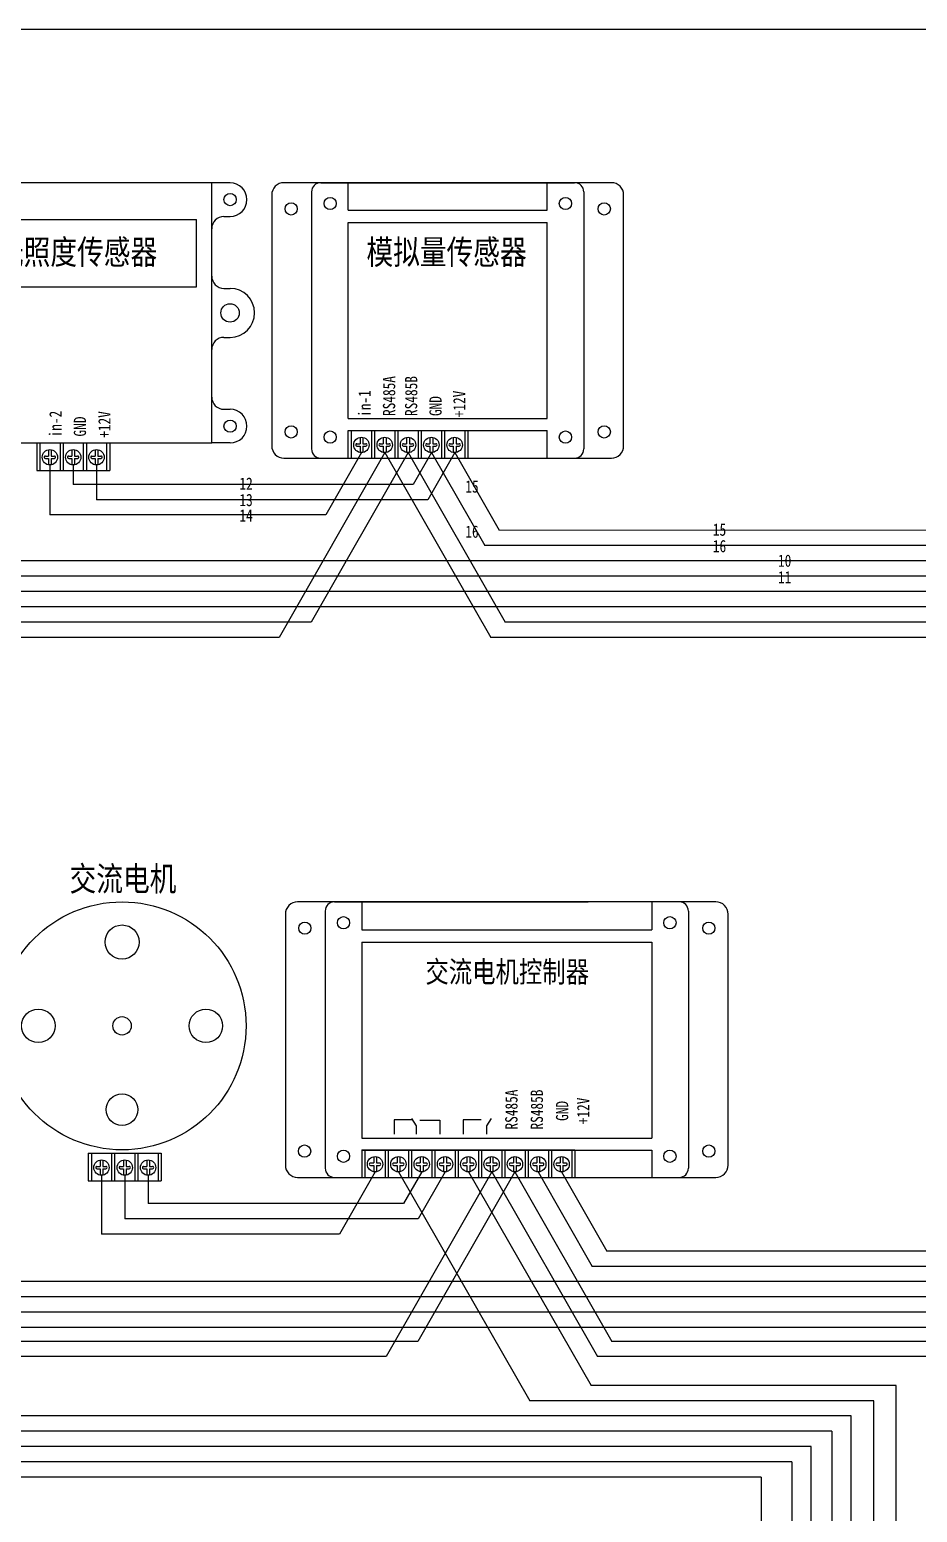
# Model space of a CAD drawing. Extents: x 1266371 to 2543862, y 307832 to 617203.
# Drawn here: x 1270801.6 to 1271091.8, y 308549.7 to 309034.1 of the extents above; entities that cross this region are included whole.
import ezdxf
from ezdxf.enums import TextEntityAlignment as Align

# ---------------------------------------------------------------- set-up
doc = ezdxf.new("R2010")
doc.units = 0
doc.header["$LTSCALE"] = 1000
doc.header["$MEASUREMENT"] = 0
doc.layers.get('0').update_dxf_attribs({"linetype": 'CONTINUOUS'})
doc.styles.add('-宋体', font='', dxfattribs={"width": 0.8})
doc.styles.get('-宋体').set_extended_font_data('SimSun')

msp = doc.modelspace()

# ---------------------------------------------------------------- linework, layer by layer
for p, q in [((1270867.16, 308984.06), (1270861.16, 308984.06)), ((1270896.77, 308984.09), (1270979.77, 308984.09)), ((1270905.77, 308975.09), (1270905.77, 308984.09)), ((1270970.77, 308975.09), (1270970.77, 308984.09)), ((1270893.77, 308981.09), (1270893.77, 308928.61)), ((1270982.77, 308981.09), (1270982.77, 308922.09)), ((1270865.16, 308973.06), (1270867.16, 308973.06)), ((1270905.77, 308975.09), (1270970.77, 308975.09)), ((1270776.16, 308972.06), (1270856.16, 308972.06)), ((1270856.16, 308950.06), (1270856.16, 308972.06)), ((1270905.77, 308907.1), (1270905.77, 308971.09)), ((1270905.77, 308971.09), (1270970.77, 308971.09)), ((1270970.77, 308907.1), (1270970.77, 308971.09)), ((1270893.77, 308956.12), (1270893.77, 308897.1)), ((1270982.77, 308955.7), (1270982.77, 308897.1)), ((1270776.16, 308950.06), (1270856.16, 308950.06)), ((1270865.16, 308949.56), (1270867.16, 308949.56)), ((1270865.16, 308933.56), (1270867.16, 308933.56)), ((1270865.16, 308910.06), (1270867.16, 308910.06)), ((1270905.77, 308907.1), (1270970.77, 308907.1)), ((1270905.77, 308894.09), (1270905.77, 308903.1)), ((1270905.77, 308903.1), (1270970.77, 308903.1)), ((1270905.77, 308894.09), (1270905.77, 308903.1)), ((1270905.77, 308903.1), (1270944.87, 308903.1)), ((1270906.77, 308903.1), (1270906.77, 308894.1)), ((1270909.62, 308900.89), (1270909.62, 308898.81)), ((1270910.52, 308900.89), (1270910.52, 308898.81)), ((1270913.39, 308903.1), (1270913.39, 308894.1)), ((1270914.39, 308903.1), (1270914.39, 308894.1)), ((1270917.24, 308900.89), (1270917.24, 308898.81)), ((1270918.14, 308900.89), (1270918.14, 308898.81)), ((1270921.01, 308903.1), (1270921.01, 308894.1)), ((1270922.01, 308903.1), (1270922.01, 308894.1)), ((1270924.86, 308900.89), (1270924.86, 308898.81)), ((1270925.76, 308900.89), (1270925.76, 308898.81)), ((1270928.63, 308903.1), (1270928.63, 308894.1)), ((1270929.63, 308903.1), (1270929.63, 308894.1)), ((1270932.48, 308900.89), (1270932.48, 308898.81)), ((1270933.38, 308900.89), (1270933.38, 308898.81)), ((1270936.25, 308903.1), (1270936.25, 308894.1)), ((1270937.25, 308903.1), (1270937.25, 308894.1)), ((1270940.1, 308900.89), (1270940.1, 308898.81)), ((1270941, 308900.89), (1270941, 308898.81)), ((1270943.87, 308903.1), (1270943.87, 308894.1)), ((1270944.87, 308903.1), (1270944.87, 308894.1)), ((1270970.77, 308894.09), (1270970.77, 308903.1)), ((1270803.95, 308899.06), (1270827.81, 308899.06)), ((1270803.95, 308899.06), (1270803.95, 308890.06)), ((1270804.95, 308899.06), (1270804.95, 308890.06)), ((1270806.78, 308894.77), (1270807.8, 308894.77)), ((1270807.8, 308896.85), (1270807.8, 308894.77)), ((1270808.7, 308896.85), (1270808.7, 308894.77)), ((1270808.7, 308894.77), (1270809.71, 308894.77)), ((1270811.57, 308899.06), (1270811.57, 308890.06)), ((1270812.57, 308899.06), (1270812.57, 308890.06)), ((1270814.4, 308894.77), (1270815.42, 308894.77)), ((1270815.42, 308896.85), (1270815.42, 308894.77)), ((1270816.32, 308896.85), (1270816.32, 308894.77)), ((1270816.32, 308894.77), (1270817.33, 308894.77)), ((1270819.19, 308899.06), (1270819.19, 308890.06)), ((1270820.19, 308899.06), (1270820.19, 308890.06)), ((1270822.02, 308894.77), (1270823.04, 308894.77)), ((1270823.04, 308896.85), (1270823.04, 308894.77)), ((1270823.94, 308896.85), (1270823.94, 308894.77)), ((1270823.94, 308894.77), (1270824.95, 308894.77)), ((1270826.81, 308899.06), (1270826.81, 308890.06)), ((1270827.81, 308899.06), (1270827.81, 308890.06)), ((1270867.16, 308899.06), (1270861.02, 308899.06)), ((1270908.6, 308898.81), (1270909.62, 308898.81)), ((1270908.6, 308898.04), (1270909.62, 308898.04)), ((1270909.62, 308898.04), (1270909.62, 308895.94)), ((1270910.52, 308898.81), (1270911.53, 308898.81)), ((1270910.52, 308898.04), (1270910.52, 308895.94)), ((1270910.52, 308898.04), (1270911.55, 308898.04)), ((1270916.22, 308898.81), (1270917.24, 308898.81)), ((1270916.22, 308898.04), (1270917.24, 308898.04)), ((1270917.24, 308898.04), (1270917.24, 308895.94)), ((1270918.14, 308898.81), (1270919.15, 308898.81)), ((1270918.14, 308898.04), (1270918.14, 308895.94)), ((1270918.14, 308898.04), (1270919.17, 308898.04)), ((1270923.84, 308898.81), (1270924.86, 308898.81)), ((1270923.84, 308898.04), (1270924.86, 308898.04)), ((1270924.86, 308898.04), (1270924.86, 308895.94)), ((1270925.76, 308898.81), (1270926.77, 308898.81)), ((1270925.76, 308898.04), (1270925.76, 308895.94)), ((1270925.76, 308898.04), (1270926.79, 308898.04)), ((1270931.46, 308898.81), (1270932.48, 308898.81)), ((1270931.46, 308898.04), (1270932.48, 308898.04)), ((1270932.48, 308898.04), (1270932.48, 308895.94)), ((1270933.38, 308898.81), (1270934.39, 308898.81)), ((1270933.38, 308898.04), (1270933.38, 308895.94)), ((1270933.38, 308898.04), (1270934.41, 308898.04)), ((1270939.08, 308898.81), (1270940.1, 308898.81)), ((1270939.08, 308898.04), (1270940.1, 308898.04)), ((1270940.1, 308898.04), (1270940.1, 308895.94)), ((1270941, 308898.81), (1270942.01, 308898.81)), ((1270941, 308898.04), (1270941, 308895.94)), ((1270941, 308898.04), (1270942.03, 308898.04)), ((1270803.95, 308890.06), (1270827.81, 308890.06)), ((1270806.78, 308894), (1270807.8, 308894)), ((1270807.8, 308894), (1270807.8, 308891.9)), ((1270808.7, 308894), (1270808.7, 308891.9)), ((1270808.7, 308894), (1270809.73, 308894)), ((1270814.4, 308894), (1270815.42, 308894)), ((1270815.42, 308894), (1270815.42, 308891.9)), ((1270816.32, 308894), (1270816.32, 308891.9)), ((1270816.32, 308894), (1270817.35, 308894)), ((1270822.02, 308894), (1270823.04, 308894)), ((1270823.04, 308894), (1270823.04, 308891.9)), ((1270823.94, 308894), (1270823.94, 308891.9)), ((1270823.94, 308894), (1270824.97, 308894)), ((1270896.77, 308894.1), (1270979.77, 308894.1)), ((1270905.77, 308894.1), (1270944.87, 308894.1)), ((1270898.23, 308746.11), (1270898.23, 308693.63)), ((1270901.23, 308749.11), (1270984.23, 308749.11)), ((1270910.23, 308749.11), (1270910.23, 308739.96)), ((1271004.94, 308749.12), (1271004.94, 308739.96)), ((1271016.94, 308746.11), (1271016.94, 308687.1)), ((1270910.23, 308739.96), (1271004.94, 308739.96)), ((1270910.23, 308735.96), (1270910.23, 308671.96)), ((1270910.23, 308735.96), (1271004.94, 308735.96)), ((1271004.94, 308735.96), (1271004.94, 308671.96)), ((1270898.23, 308721.13), (1270898.23, 308662.11)), ((1271016.94, 308720.71), (1271016.94, 308662.11)), ((1270926.62, 308677.88), (1270920.76, 308677.88)), ((1270920.76, 308677.88), (1270920.76, 308673.2)), ((1270928.09, 308675.96), (1270926.57, 308678.34)), ((1270929.15, 308677.84), (1270935.74, 308677.84)), ((1270935.74, 308677.84), (1270935.74, 308673.2)), ((1270949.24, 308677.88), (1270943.38, 308677.88)), ((1270943.38, 308677.88), (1270943.38, 308673.2)), ((1270951.1, 308675.96), (1270952.54, 308678.34)), ((1270910.23, 308671.96), (1271004.94, 308671.96)), ((1270928.09, 308673.24), (1270928.09, 308675.96)), ((1270951.1, 308673.24), (1270951.1, 308675.96)), ((1270910.23, 308668.09), (1270910.23, 308659.24)), ((1270910.23, 308668.09), (1270979.81, 308668.09)), ((1270910.23, 308668.09), (1270910.23, 308659.09)), ((1270910.23, 308667.96), (1271004.94, 308667.96)), ((1270911.23, 308668.09), (1270911.23, 308659.09)), ((1270917.85, 308668.09), (1270917.85, 308659.09)), ((1270918.85, 308668.09), (1270918.85, 308659.09)), ((1270925.47, 308668.09), (1270925.47, 308659.09)), ((1270926.47, 308668.09), (1270926.47, 308659.09)), ((1270933.09, 308668.09), (1270933.09, 308659.09)), ((1270934.09, 308668.09), (1270934.09, 308659.09)), ((1270940.71, 308668.09), (1270940.71, 308659.09)), ((1270941.71, 308668.09), (1270941.71, 308659.09)), ((1270948.33, 308668.09), (1270948.33, 308659.09)), ((1270949.33, 308668.09), (1270949.33, 308659.09)), ((1270955.95, 308668.09), (1270955.95, 308659.09)), ((1270956.95, 308668.09), (1270956.95, 308659.09)), ((1270963.57, 308668.09), (1270963.57, 308659.09)), ((1270964.57, 308668.09), (1270964.57, 308659.09)), ((1270971.19, 308668.09), (1270971.19, 308659.09)), ((1270972.19, 308668.09), (1270972.19, 308659.09)), ((1270978.81, 308668.09), (1270978.81, 308659.09)), ((1270979.81, 308668.09), (1270979.81, 308659.09)), ((1271004.94, 308667.96), (1271004.94, 308659.11)), ((1270820.81, 308666.98), (1270844.67, 308666.98)), ((1270820.81, 308666.98), (1270820.81, 308657.98)), ((1270821.81, 308666.98), (1270821.81, 308657.98)), ((1270823.65, 308662.69), (1270824.67, 308662.69)), ((1270824.67, 308664.77), (1270824.67, 308662.69)), ((1270825.57, 308664.77), (1270825.57, 308662.69)), ((1270825.57, 308662.69), (1270826.58, 308662.69)), ((1270828.43, 308666.98), (1270828.43, 308657.98)), ((1270829.43, 308666.98), (1270829.43, 308657.98)), ((1270831.27, 308662.69), (1270832.29, 308662.69)), ((1270832.29, 308664.77), (1270832.29, 308662.69)), ((1270833.19, 308664.77), (1270833.19, 308662.69)), ((1270833.19, 308662.69), (1270834.2, 308662.69)), ((1270836.05, 308666.98), (1270836.05, 308657.98)), ((1270837.05, 308666.98), (1270837.05, 308657.98)), ((1270838.89, 308662.69), (1270839.91, 308662.69)), ((1270839.91, 308664.77), (1270839.91, 308662.69)), ((1270840.81, 308664.77), (1270840.81, 308662.69)), ((1270840.81, 308662.69), (1270841.82, 308662.69)), ((1270843.67, 308666.98), (1270843.67, 308657.98)), ((1270844.67, 308666.98), (1270844.67, 308657.98)), ((1270913.07, 308663.81), (1270914.09, 308663.81)), ((1270913.07, 308663.03), (1270914.09, 308663.03)), ((1270914.09, 308665.88), (1270914.09, 308663.81)), ((1270914.09, 308663.03), (1270914.09, 308660.94)), ((1270914.98, 308665.88), (1270914.98, 308663.81)), ((1270914.98, 308663.81), (1270916, 308663.81)), ((1270914.98, 308663.03), (1270914.98, 308660.93)), ((1270914.98, 308663.03), (1270916.01, 308663.03)), ((1270920.69, 308663.81), (1270921.71, 308663.81)), ((1270920.69, 308663.03), (1270921.71, 308663.03)), ((1270921.71, 308665.88), (1270921.71, 308663.81)), ((1270921.71, 308663.03), (1270921.71, 308660.94)), ((1270922.6, 308665.88), (1270922.6, 308663.81)), ((1270922.6, 308663.81), (1270923.62, 308663.81)), ((1270922.6, 308663.03), (1270922.6, 308660.93)), ((1270922.6, 308663.03), (1270923.63, 308663.03)), ((1270928.31, 308663.81), (1270929.33, 308663.81)), ((1270928.31, 308663.03), (1270929.33, 308663.03)), ((1270929.33, 308665.88), (1270929.33, 308663.81)), ((1270929.33, 308663.03), (1270929.33, 308660.94)), ((1270930.22, 308665.88), (1270930.22, 308663.81)), ((1270930.22, 308663.81), (1270931.24, 308663.81)), ((1270930.22, 308663.03), (1270930.22, 308660.93)), ((1270930.22, 308663.03), (1270931.25, 308663.03)), ((1270935.93, 308663.81), (1270936.95, 308663.81)), ((1270935.93, 308663.03), (1270936.95, 308663.03)), ((1270936.95, 308665.88), (1270936.95, 308663.81)), ((1270936.95, 308663.03), (1270936.95, 308660.94)), ((1270937.84, 308665.88), (1270937.84, 308663.81)), ((1270937.84, 308663.81), (1270938.86, 308663.81)), ((1270937.84, 308663.03), (1270937.84, 308660.93)), ((1270937.84, 308663.03), (1270938.87, 308663.03)), ((1270943.55, 308663.81), (1270944.57, 308663.81)), ((1270943.55, 308663.03), (1270944.57, 308663.03)), ((1270944.57, 308665.88), (1270944.57, 308663.81)), ((1270944.57, 308663.03), (1270944.57, 308660.94)), ((1270945.46, 308665.88), (1270945.46, 308663.81)), ((1270945.46, 308663.81), (1270946.48, 308663.81)), ((1270945.46, 308663.03), (1270945.46, 308660.93)), ((1270945.46, 308663.03), (1270946.49, 308663.03)), ((1270951.17, 308663.81), (1270952.19, 308663.81)), ((1270951.17, 308663.03), (1270952.19, 308663.03)), ((1270952.19, 308665.88), (1270952.19, 308663.81)), ((1270952.19, 308663.03), (1270952.19, 308660.94)), ((1270953.08, 308665.88), (1270953.08, 308663.81)), ((1270953.08, 308663.81), (1270954.1, 308663.81)), ((1270953.08, 308663.03), (1270953.08, 308660.93)), ((1270953.08, 308663.03), (1270954.11, 308663.03)), ((1270958.79, 308663.81), (1270959.81, 308663.81)), ((1270958.79, 308663.03), (1270959.81, 308663.03)), ((1270959.81, 308665.88), (1270959.81, 308663.81)), ((1270959.81, 308663.03), (1270959.81, 308660.94)), ((1270960.7, 308665.88), (1270960.7, 308663.81)), ((1270960.7, 308663.81), (1270961.72, 308663.81)), ((1270960.7, 308663.03), (1270960.7, 308660.93)), ((1270960.7, 308663.03), (1270961.73, 308663.03)), ((1270966.41, 308663.81), (1270967.43, 308663.81)), ((1270966.41, 308663.03), (1270967.43, 308663.03)), ((1270967.43, 308665.88), (1270967.43, 308663.81)), ((1270967.43, 308663.03), (1270967.43, 308660.94)), ((1270968.32, 308665.88), (1270968.32, 308663.81)), ((1270968.32, 308663.81), (1270969.34, 308663.81)), ((1270968.32, 308663.03), (1270968.32, 308660.93)), ((1270968.32, 308663.03), (1270969.35, 308663.03)), ((1270974.03, 308663.81), (1270975.05, 308663.81)), ((1270974.03, 308663.03), (1270975.05, 308663.03)), ((1270975.05, 308665.88), (1270975.05, 308663.81)), ((1270975.05, 308663.03), (1270975.05, 308660.94)), ((1270975.94, 308665.88), (1270975.94, 308663.81)), ((1270975.94, 308663.81), (1270976.96, 308663.81)), ((1270975.94, 308663.03), (1270975.94, 308660.93)), ((1270975.94, 308663.03), (1270976.97, 308663.03)), ((1270820.81, 308657.98), (1270844.67, 308657.98)), ((1270823.65, 308661.92), (1270824.67, 308661.92)), ((1270824.67, 308661.92), (1270824.67, 308659.82)), ((1270825.57, 308661.92), (1270825.57, 308659.82)), ((1270825.57, 308661.92), (1270826.6, 308661.92)), ((1270831.27, 308661.92), (1270832.29, 308661.92)), ((1270832.29, 308661.92), (1270832.29, 308659.82)), ((1270833.19, 308661.92), (1270833.19, 308659.82)), ((1270833.19, 308661.92), (1270834.22, 308661.92)), ((1270838.89, 308661.92), (1270839.91, 308661.92)), ((1270839.91, 308661.92), (1270839.91, 308659.82)), ((1270840.81, 308661.92), (1270840.81, 308659.82)), ((1270840.81, 308661.92), (1270841.84, 308661.92)), ((1270910.23, 308659.09), (1270979.81, 308659.09)), ((1270922.17, 308660.89), (1270965.16, 308586.15)), ((1270945.04, 308660.89), (1270985.15, 308591.15)), ((1271084.87, 308591.15), (1270985.15, 308591.15)), ((1271084.87, 308345.08), (1271084.87, 308591.15)), ((1271077.59, 308586.15), (1270965.16, 308586.15)), ((1271077.59, 308340.38), (1271077.59, 308586.15)), ((1271070.12, 308581.15), (1270526.82, 308581.15)), ((1271070.12, 308335.08), (1271070.12, 308581.15)), ((1271063.79, 308576.15), (1270441.98, 308576.15)), ((1271063.79, 308576.15), (1271063.79, 308330.08)), ((1271057.03, 308571.15), (1270113.92, 308571.15)), ((1271057.03, 308325.08), (1271057.03, 308571.15)), ((1271050.74, 308566.15), (1270106.28, 308566.15)), ((1271050.74, 308566.15), (1271050.74, 308320.08)), ((1271040.74, 308561.15), (1270434.38, 308561.15)), ((1271040.74, 308561.15), (1271040.74, 308320.08))]:
    msp.add_line(p, q)
at = {"color": 1}
for p, q in [((1270917.7, 308895.9), (1270883.15, 308835.53)), ((1270925.33, 308895.9), (1270893.63, 308840.53)), ((1270910.09, 308895.9), (1270898.43, 308875.53)), ((1270917.7, 308895.9), (1270952.32, 308835.53)), ((1270925.33, 308895.9), (1270957.02, 308840.53)), ((1270932.97, 308895.9), (1270927.03, 308885.53)), ((1270940.58, 308895.89), (1270931.79, 308880.53)), ((1270932.97, 308895.9), (1270950.36, 308865.53)), ((1270940.58, 308895.89), (1270955.1, 308870.52)), ((1270808.25, 308891.86), (1270808.25, 308875.53)), ((1270815.88, 308891.86), (1270815.88, 308885.53)), ((1270823.5, 308891.86), (1270823.5, 308880.53)), ((1270927.03, 308885.53), (1270815.88, 308885.53)), ((1270931.79, 308880.53), (1270823.5, 308880.53)), ((1270898.43, 308875.53), (1270808.25, 308875.53)), ((1271372.55, 308870.5), (1270955.1, 308870.52)), ((1271363.08, 308865.53), (1270950.36, 308865.53)), ((1271353.67, 308860.53), (1270619.39, 308860.53)), ((1271344.18, 308855.53), (1270614.64, 308855.53)), ((1271334.57, 308850.53), (1270290.6, 308850.53)), ((1271325.17, 308845.53), (1270285.87, 308845.53)), ((1270893.63, 308840.53), (1270615.6, 308840.53)), ((1271234.79, 308840.53), (1270957.02, 308840.53)), ((1270883.15, 308835.53), (1270610.87, 308835.53)), ((1271224.33, 308835.53), (1270952.32, 308835.53)), ((1270825.17, 308659.78), (1270825.17, 308640.54)), ((1270832.77, 308659.78), (1270832.77, 308645.54)), ((1270840.35, 308659.78), (1270840.35, 308650.54)), ((1270914.57, 308660.89), (1270902.92, 308640.54)), ((1270952.66, 308660.89), (1270918.12, 308600.54)), ((1270929.81, 308660.89), (1270923.88, 308650.54)), ((1270960.26, 308660.89), (1270928.57, 308605.54)), ((1270937.43, 308660.89), (1270928.65, 308645.54)), ((1270952.66, 308660.89), (1270987.2, 308600.54)), ((1270960.26, 308660.89), (1270991.94, 308605.54)), ((1270967.88, 308660.89), (1270985.54, 308630.04)), ((1270975.5, 308660.89), (1270990.3, 308635.03)), ((1270923.88, 308650.54), (1270840.35, 308650.54)), ((1270928.65, 308645.54), (1270832.77, 308645.54)), ((1270902.92, 308640.54), (1270825.17, 308640.54)), ((1271353.66, 308635.02), (1270990.3, 308635.03)), ((1271344.19, 308630.04), (1270985.54, 308630.04)), ((1271334.79, 308625.04), (1270691.49, 308625.04)), ((1271325.29, 308620.04), (1270686.72, 308620.04)), ((1271315.68, 308615.04), (1270291.81, 308615.04)), ((1271306.29, 308610.04), (1270287.09, 308610.04)), ((1270928.57, 308605.54), (1270687.42, 308605.54)), ((1271241.96, 308605.54), (1270991.94, 308605.54)), ((1270918.12, 308600.54), (1270682.67, 308600.54)), ((1271231.5, 308600.54), (1270987.2, 308600.54))]:
    msp.add_line(p, q, dxfattribs=at)
for points in [[(1269956.97, 308114.1), (1271456.97, 308114.1), (1271456.97, 309034.1), (1269956.97, 309034.1)], [(1270771.16, 308899.06), (1270861.16, 308899.06), (1270861.16, 308984.06), (1270771.16, 308984.06)]]:
    msp.add_lwpolyline(points, close=True)
msp.add_lwpolyline([(1270884.77, 308894.09), (1270991.77, 308894.09, 0.414214), (1270995.77, 308898.09), (1270995.77, 308980.09, 0.414214), (1270991.77, 308984.09), (1270884.77, 308984.09, 0.414214), (1270880.77, 308980.09), (1270880.77, 308898.09, 0.414214)], format="xyb", close=True)
for points in [[(1271021.46, 308749.11), (1270889.23, 308749.11, 0.414214), (1270885.23, 308745.11), (1270885.23, 308663.11, 0.414214), (1270889.23, 308659.11), (1271013.81, 308659.11)], [(1271011.56, 308659.11), (1271025.94, 308659.11, 0.414214), (1271029.94, 308663.11), (1271029.94, 308745.11, 0.414214), (1271025.94, 308749.11), (1271021.29, 308749.11)]]:
    msp.add_lwpolyline(points, format="xyb")
for centre, radius in [((1270867.16, 308978.56), 2), ((1270887.11, 308975.53), 2), ((1270899.87, 308977.31), 2), ((1270976.76, 308977.31), 2), ((1270989.43, 308975.53), 2), ((1270867.16, 308941.56), 3), ((1270867.16, 308904.56), 2), ((1270887.11, 308902.68), 2), ((1270989.43, 308902.68), 2), ((1270899.87, 308900.99), 2), ((1270910.07, 308898.41), 2.51), ((1270917.69, 308898.41), 2.51), ((1270925.31, 308898.41), 2.51), ((1270932.93, 308898.41), 2.51), ((1270940.55, 308898.41), 2.51), ((1270976.76, 308900.99), 2), ((1270808.26, 308894.38), 2.51), ((1270815.88, 308894.38), 2.51), ((1270823.5, 308894.38), 2.51), ((1270891.57, 308740.54), 2), ((1270904.21, 308742.32), 2), ((1271010.91, 308742.32), 2), ((1271023.61, 308740.54), 2), ((1270891.5, 308667.69), 2), ((1270904.21, 308666), 2), ((1271010.91, 308666), 2), ((1271023.61, 308667.69), 2), ((1270825.12, 308662.3), 2.51), ((1270832.74, 308662.3), 2.51), ((1270840.36, 308662.3), 2.51), ((1270914.54, 308663.41), 2.51), ((1270922.16, 308663.41), 2.51), ((1270929.78, 308663.41), 2.51), ((1270937.4, 308663.41), 2.51), ((1270945.02, 308663.41), 2.51), ((1270952.64, 308663.41), 2.51), ((1270960.26, 308663.41), 2.51), ((1270967.88, 308663.41), 2.51), ((1270975.5, 308663.41), 2.51)]:
    msp.add_circle(centre, radius)
at = {"color": 7}
for centre, radius in [((1270831.85, 308708.62), 40.51), ((1270831.85, 308736.01), 5.56), ((1270804.47, 308708.62), 5.49), ((1270859.24, 308708.62), 5.47), ((1270831.85, 308681.24), 5.16)]:
    msp.add_circle(centre, radius, dxfattribs=at)
at = {"color": 1}
msp.add_circle((1270831.85, 308708.62), 3, dxfattribs=at)
for centre, radius, start, end in [((1270867.16, 308978.56), 5.5, 270, 90), ((1270896.77, 308981.09), 3, 90, 180), ((1270979.77, 308981.09), 3, 0, 90), ((1270865.16, 308969.06), 4, 90, 180), ((1270865.16, 308953.56), 4, 180, 270), ((1270867.16, 308941.56), 8, 270, 90), ((1270865.16, 308929.56), 4, 90, 180), ((1270865.16, 308914.06), 4, 180, 270), ((1270867.16, 308904.56), 5.5, 270, 90), ((1270806.77, 308894.39), 0.388, 88.0266, 271.7737), ((1270809.73, 308894.39), 0.388, 268.2263, 91.9734), ((1270814.39, 308894.39), 0.388, 88.0266, 271.7737), ((1270817.35, 308894.39), 0.388, 268.2263, 91.9734), ((1270822.01, 308894.39), 0.388, 88.0266, 271.7737), ((1270824.97, 308894.39), 0.388, 268.2263, 91.9734), ((1270896.77, 308897.1), 3, 180, 270), ((1270908.59, 308898.42), 0.388, 88.0266, 271.7737), ((1270911.55, 308898.42), 0.388, 268.2263, 91.9734), ((1270916.21, 308898.42), 0.388, 88.0266, 271.7737), ((1270919.17, 308898.42), 0.388, 268.2263, 91.9734), ((1270923.83, 308898.42), 0.388, 88.0266, 271.7737), ((1270926.79, 308898.42), 0.388, 268.2263, 91.9734), ((1270931.45, 308898.42), 0.388, 88.0266, 271.7737), ((1270934.41, 308898.42), 0.388, 268.2263, 91.9734), ((1270939.07, 308898.42), 0.388, 88.0266, 271.7737), ((1270942.03, 308898.42), 0.388, 268.2263, 91.9734), ((1270979.77, 308897.1), 3, 270, 0), ((1270901.23, 308746.11), 3, 90, 180), ((1271013.94, 308746.11), 3, 0, 90), ((1270823.64, 308662.31), 0.388, 88.0266, 271.7737), ((1270826.59, 308662.31), 0.388, 268.2263, 91.9734), ((1270831.26, 308662.31), 0.388, 88.0266, 271.7737), ((1270834.21, 308662.31), 0.388, 268.2263, 91.9734), ((1270838.88, 308662.31), 0.388, 88.0266, 271.7737), ((1270841.83, 308662.31), 0.388, 268.2263, 91.9734), ((1270913.05, 308663.42), 0.388, 88.0266, 271.7737), ((1270916.01, 308663.42), 0.388, 268.2263, 91.9734), ((1270920.67, 308663.42), 0.388, 88.0266, 271.7737), ((1270923.63, 308663.42), 0.388, 268.2263, 91.9734), ((1270928.29, 308663.42), 0.388, 88.0266, 271.7737), ((1270931.25, 308663.42), 0.388, 268.2263, 91.9734), ((1270935.91, 308663.42), 0.388, 88.0266, 271.7737), ((1270938.87, 308663.42), 0.388, 268.2263, 91.9734), ((1270943.53, 308663.42), 0.388, 88.0266, 271.7737), ((1270946.49, 308663.42), 0.388, 268.2263, 91.9734), ((1270951.15, 308663.42), 0.388, 88.0266, 271.7737), ((1270954.11, 308663.42), 0.388, 268.2263, 91.9734), ((1270958.77, 308663.42), 0.388, 88.0266, 271.7737), ((1270961.73, 308663.42), 0.388, 268.2263, 91.9734), ((1270966.39, 308663.42), 0.388, 88.0266, 271.7737), ((1270969.35, 308663.42), 0.388, 268.2263, 91.9734), ((1270974.01, 308663.42), 0.388, 88.0266, 271.7737), ((1270976.97, 308663.42), 0.388, 268.2263, 91.9734), ((1270901.23, 308662.11), 3, 180, 270), ((1271013.94, 308662.11), 3, 270, 0)]:
    msp.add_arc(centre, radius, start, end)

# ---------------------------------------------------------------- texts
at = {"style": '-宋体', "width": 0.8}
for s, height, p in [('光照度传感器', 8, (1270817.15, 308961.59)), ('模拟量传感器', 8, (1270937.92, 308961.59)), ('12', 4, (1270872.38, 308885.77)), ('15', 4, (1270946.21, 308884.81)), ('13', 4, (1270872.38, 308880.39)), ('14', 4, (1270872.38, 308875.37)), ('16', 4, (1270946.21, 308870.06)), ('15', 4, (1271027.12, 308870.72)), ('16', 4, (1271027.12, 308865.34)), ('10', 4, (1271048.41, 308860.57)), ('11', 4, (1271048.41, 308855.19)), ('交流电机', 8, (1270832.15, 308756.87)), ('交流电机控制器', 7, (1270957.74, 308726.46))]:
    msp.add_text(s, height=height, dxfattribs=at).set_placement(p, align=Align.MIDDLE)
for s, p in [('RS485A', (1270919.11, 308914.39)), ('RS485B', (1270926.33, 308914.39)), ('in-1', (1270911, 308911.92)), ('GND', (1270934.3, 308911.12)), ('+12V', (1270942.06, 308911.79)), ('in-2', (1270809.96, 308905.22)), ('+12V', (1270826.07, 308905.1)), ('GND', (1270818.07, 308904.43)), ('RS485A', (1270959.09, 308681.27)), ('RS485B', (1270967.4, 308681.27)), ('GND', (1270975.67, 308680.82)), ('+12V', (1270982.54, 308680.82))]:
    msp.add_text(s, height=4, rotation=90, dxfattribs=at).set_placement(p, align=Align.MIDDLE)

doc.saveas('drawing.dxf')
